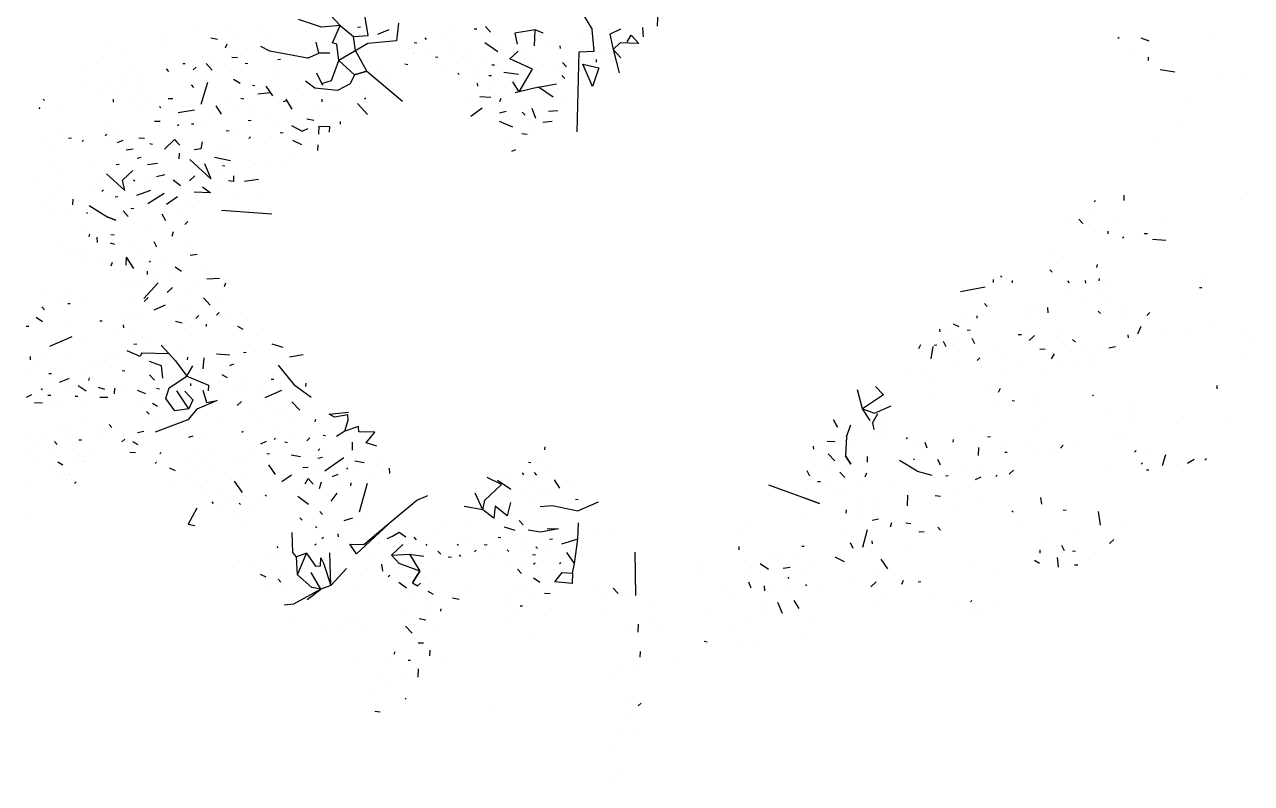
# Model space of a CAD drawing. Header units: inches. Extents: x -3368894 to 5148796, y 84 to 10864301.
# Drawn here: x 503402.8 to 503407.83, y 4346098.83 to 4346101.95 of the extents above; entities that cross this region are included whole.
import ezdxf

# ---------------------------------------------------------------- set-up
doc = ezdxf.new("R2010")
doc.units = ezdxf.units.IN
doc.header["$MEASUREMENT"] = 0
doc.layers.add('cp_alberi_linea', color=103, linetype='Continuous')

# ---------------------------------------------------------------- blocks, each defined once
blk = doc.blocks.new('tamarix')
at = {"layer": 'cp_alberi_linea', "color": 0, "linetype": 'ByBlock'}
for p, q in [((-2.1423, -1.3938), (-2.1492, -1.3926)), ((-2.1081, -1.3898), (-2.107, -1.3829)), ((-1.9012, -1.4406), (-1.9012, -1.4406)), ((-2.2425, -1.4802), (-2.2425, -1.4802)), ((-2.0893, -1.4647), (-2.0893, -1.4647)), ((-1.9555, -1.4795), (-1.9555, -1.4795)), ((-1.8573, -1.4645), (-1.8573, -1.4645)), ((-1.7778, -1.4609), (-1.7778, -1.4609)), ((-2.3754, -1.5612), (-2.3754, -1.5612)), ((-2.2389, -1.5453), (-2.2389, -1.5453)), ((-2.1792, -1.5312), (-2.1792, -1.5312)), ((-1.9297, -1.5555), (-1.9297, -1.5555)), ((-1.8863, -1.5387), (-1.8863, -1.5387)), ((-1.7497, -1.5372), (-1.7497, -1.5372)), ((-2.3044, -1.5656), (-2.3044, -1.5656)), ((-2.162, -1.5723), (-2.1702, -1.5638)), ((-1.94, -1.6184), (-1.9292, -1.6106)), ((-1.9021, -1.5911), (-1.9021, -1.5911)), ((-1.8284, -1.5793), (-1.8284, -1.5793)), ((-1.7845, -1.6033), (-1.7845, -1.6033)), ((-2.4373, -1.6466), (-2.4373, -1.6466)), ((-2.3978, -1.6388), (-2.3978, -1.6388)), ((-2.3605, -1.6593), (-2.3605, -1.6593)), ((-2.2899, -1.623), (-2.2899, -1.623)), ((-2.1383, -1.6169), (-2.1452, -1.6157)), ((-2.0326, -1.6581), (-2.0326, -1.6581)), ((-1.8442, -1.6174), (-1.8442, -1.6174)), ((-1.784, -1.644), (-1.784, -1.644)), ((-1.6253, -1.6533), (-1.6253, -1.6533)), ((-1.6118, -1.6149), (-1.6118, -1.6149)), ((-2.431, -1.6955), (-2.431, -1.6955)), ((-2.0598, -1.6776), (-2.0691, -1.6761)), ((-2.0252, -1.7), (-2.0252, -1.7)), ((-1.8898, -1.7055), (-1.8898, -1.7055)), ((-1.8763, -1.6671), (-1.8763, -1.6671)), ((-1.8405, -1.6969), (-1.8405, -1.6969)), ((-1.8111, -1.6635), (-1.8111, -1.6635)), ((-1.7008, -1.7198), (-1.6985, -1.7059)), ((-1.4976, -1.6911), (-1.4976, -1.6911)), ((-2.406, -1.7474), (-2.406, -1.7474)), ((-2.3746, -1.7454), (-2.3556, -1.7318)), ((-2.264, -1.7564), (-2.264, -1.7564)), ((-2.1958, -1.7198), (-2.1958, -1.7198)), ((-2.0398, -1.7454), (-2.0616, -1.7323)), ((-1.854, -1.7353), (-1.854, -1.7353)), ((-1.7337, -1.7312), (-1.7337, -1.7312)), ((-1.6348, -1.7546), (-1.6406, -1.7465)), ((-2.5503, -1.7955), (-2.5503, -1.7955)), ((-2.3617, -1.8121), (-2.3687, -1.811)), ((-2.3357, -1.7997), (-2.3266, -1.8896)), ((-2.2484, -1.8068), (-2.2577, -1.8053)), ((-2.2419, -1.7672), (-2.2419, -1.7672)), ((-2.1883, -1.776), (-2.1978, -1.8773)), ((-2.1266, -1.7934), (-2.1348, -1.7848)), ((-2.0963, -1.7983), (-2.0963, -1.7983)), ((-2.0416, -1.8002), (-2.0622, -1.78)), ((-1.9788, -1.8105), (-1.9924, -1.7915)), ((-1.8845, -1.8188), (-1.8981, -1.7998)), ((-1.8384, -1.7857), (-1.8372, -1.7787)), ((-1.779, -1.8027), (-1.7906, -1.7864)), ((-1.618, -1.798), (-1.6343, -1.7953)), ((-1.4744, -1.7977), (-1.4869, -1.7717)), ((-1.4185, -1.8069), (-1.4185, -1.8069)), ((-2.5416, -1.8447), (-2.5416, -1.8447)), ((-2.4191, -1.8266), (-2.4191, -1.8266)), ((-2.2351, -1.8712), (-2.2432, -1.8627)), ((-2.1978, -1.8773), (-2.1684, -1.8439)), ((-2.1684, -1.8439), (-2.1125, -1.8531)), ((-2.0493, -1.8467), (-2.0621, -1.8374)), ((-1.9783, -1.8512), (-1.9837, -1.8408)), ((-1.7617, -1.9012), (-1.8114, -1.8547)), ((-1.8061, -1.8221), (-1.8061, -1.8221)), ((-1.6897, -1.8412), (-1.6874, -1.8273)), ((-1.5872, -1.8581), (-1.5811, -1.8208)), ((-1.5531, -1.8398), (-1.5531, -1.8398)), ((-1.4821, -1.8443), (-1.4646, -1.84)), ((-1.4111, -1.8488), (-1.4111, -1.8488)), ((-2.8798, -1.9088), (-2.8856, -1.9006)), ((-2.83, -1.9408), (-2.8321, -1.9094)), ((-2.7855, -1.9171), (-2.7828, -1.9008)), ((-2.7324, -1.8851), (-2.7324, -1.8851)), ((-2.533, -1.8796), (-2.533, -1.8796)), ((-2.5004, -1.885), (-2.5004, -1.885)), ((-2.4372, -1.8786), (-2.4267, -1.8732)), ((-2.4344, -1.9198), (-2.4177, -1.9058)), ((-2.3266, -1.8896), (-2.3153, -1.9226)), ((-2.3153, -1.9226), (-2.3266, -1.8896)), ((-2.1419, -1.8865), (-2.1408, -1.8795)), ((-2.027, -1.915), (-2.0558, -1.8863)), ((-1.9068, -1.9108), (-1.9626, -1.9016)), ((-1.9068, -1.9108), (-1.9091, -1.9248)), ((-1.8478, -1.887), (-1.8548, -1.8859)), ((-1.7244, -1.9073), (-1.6376, -1.8737)), ((-1.4831, -1.9087), (-1.4967, -1.8897)), ((-1.4583, -1.8888), (-1.4583, -1.8888)), ((-1.3404, -1.8986), (-1.3404, -1.8986)), ((-2.7238, -1.9344), (-2.7238, -1.9344)), ((-2.669, -1.9362), (-2.669, -1.9362)), ((-2.5244, -1.9289), (-2.5244, -1.9289)), ((-2.4746, -1.961), (-2.4746, -1.961)), ((-2.3966, -1.981), (-2.4032, -1.9631)), ((-2.3683, -1.9545), (-2.3761, -1.9437)), ((-2.2725, -1.9535), (-2.2675, -1.9233)), ((-2.2341, -1.9527), (-2.2396, -1.9422)), ((-2.1822, -1.9277), (-2.1301, -1.9602)), ((-2.1085, -1.9159), (-2.1085, -1.9159)), ((-2.0451, -1.967), (-2.0727, -1.9457)), ((-1.9578, -1.9742), (-1.9388, -1.9605)), ((-1.9091, -1.9248), (-1.9117, -1.9411)), ((-1.8078, -1.9342), (-1.8136, -1.9261)), ((-1.706, -1.9988), (-1.6925, -1.9604)), ((-1.5598, -1.9822), (-1.5641, -1.9504)), ((-1.5428, -1.9228), (-1.5428, -1.9228)), ((-1.4768, -1.9575), (-1.4822, -1.9471)), ((-1.4295, -1.9175), (-1.4295, -1.9175)), ((-1.3805, -1.9973), (-1.3879, -1.9554)), ((-3.0402, -2.0115), (-3.0402, -2.0115)), ((-2.9828, -1.9971), (-2.9719, -1.9893)), ((-2.7011, -1.9859), (-2.707, -1.9778)), ((-2.6409, -2.0126), (-2.6409, -2.0126)), ((-2.1075, -2.0117), (-2.182, -1.9851)), ((-2.0415, -2.0465), (-2.0423, -2.0081)), ((-1.9423, -2.1274), (-1.9325, -2.0094)), ((-1.8696, -2.0197), (-1.8903, -1.9996)), ((-1.8696, -2.0197), (-1.8437, -2.0073)), ((-1.7964, -1.9672), (-1.7964, -1.9672)), ((-1.7444, -1.9853), (-1.7444, -1.9853)), ((-1.6459, -1.968), (-1.6459, -1.968)), ((-1.3076, -2.136), (-1.3805, -1.9973)), ((-1.3344, -1.9642), (-1.3344, -1.9642)), ((-1.1731, -2.1031), (-1.2055, -2.0093)), ((-2.9796, -2.0358), (-2.9796, -2.0358)), ((-2.9385, -2.0187), (-2.9385, -2.0187)), ((-2.8041, -2.0742), (-2.8919, -2.0263)), ((-2.7639, -2.033), (-2.7639, -2.033)), ((-2.4753, -2.0231), (-2.4601, -2.0184)), ((-2.4352, -2.0703), (-2.4081, -2.0508)), ((-2.4262, -2.1029), (-2.4081, -2.0508)), ((-2.3588, -2.0422), (-2.3588, -2.0422)), ((-2.2634, -2.0435), (-2.2634, -2.0435)), ((-2.1915, -2.0864), (-2.1795, -2.0573)), ((-2.0849, -2.0633), (-2.1373, -2.0475)), ((-1.9731, -2.0673), (-2.0034, -2.0623)), ((-1.9736, -2.0266), (-1.9736, -2.0266)), ((-1.7407, -2.0648), (-1.7489, -2.0563)), ((-1.6504, -2.039), (-1.6504, -2.039)), ((-1.6015, -2.0327), (-1.607, -2.0222)), ((-1.5301, -2.0349), (-1.536, -2.0267)), ((-1.4152, -2.0633), (-1.4152, -2.0633)), ((-1.38, -2.0524), (-1.3881, -2.0439)), ((-3.0935, -2.0889), (-3.1157, -2.0781)), ((-3.0496, -2.1128), (-3.0485, -2.1058)), ((-2.9759, -2.101), (-2.9818, -2.0929)), ((-2.7765, -2.1099), (-2.7765, -2.1099)), ((-2.4999, -2.1147), (-2.4999, -2.1147)), ((-2.3525, -2.0911), (-2.3525, -2.0911)), ((-2.3004, -2.1235), (-2.2896, -2.1014)), ((-2.1391, -2.1022), (-2.1391, -2.1022)), ((-1.9884, -2.1604), (-2.0274, -2.1062)), ((-1.9087, -2.0683), (-1.9423, -2.1274)), ((-1.8352, -2.145), (-1.8637, -2.0853)), ((-1.8144, -2.0766), (-1.8144, -2.0766)), ((-1.7333, -2.1067), (-1.7333, -2.1067)), ((-1.6526, -2.1104), (-1.6607, -2.1019)), ((-1.6115, -2.0932), (-1.6115, -2.0932)), ((-1.5149, -2.102), (-1.5495, -2.0652)), ((-1.5175, -2.1183), (-1.5029, -2.0728)), ((-1.4408, -2.0735), (-1.4408, -2.0735)), ((-1.1202, -2.1596), (-1.1731, -2.1031)), ((-1.111, -2.1037), (-1.1202, -2.1596)), ((-3.0934, -2.1463), (-3.1128, -2.1192)), ((-3.0468, -2.1539), (-3.0546, -2.1431)), ((-2.9467, -2.1704), (-2.9836, -2.1476)), ((-2.932, -2.125), (-2.932, -2.125)), ((-2.8828, -2.1163), (-2.8828, -2.1163)), ((-2.6775, -2.1333), (-2.6834, -2.1252)), ((-2.4889, -2.15), (-2.4889, -2.15)), ((-2.4505, -2.1634), (-2.4505, -2.1634)), ((-2.4121, -2.1626), (-2.4012, -2.1548)), ((-2.3602, -2.1376), (-2.3671, -2.1365)), ((-2.2251, -2.1455), (-2.2073, -2.1388)), ((-2.139, -2.1596), (-2.1553, -2.157)), ((-2.087, -2.1347), (-2.087, -2.1347)), ((-2.0405, -2.1423), (-2.0405, -2.1423)), ((-1.9889, -2.1197), (-1.9884, -2.1604)), ((-1.9039, -2.1265), (-1.9039, -2.1265)), ((-1.8655, -2.14), (-1.8713, -2.1319)), ((-1.7976, -2.1201), (-1.7976, -2.1201)), ((-1.7068, -2.1493), (-1.7161, -2.1478)), ((-1.6044, -2.1518), (-1.6044, -2.1518)), ((-1.3076, -2.136), (-1.2637, -2.16)), ((-1.2637, -2.16), (-1.2339, -2.1242)), ((-1.2361, -2.1956), (-1.2637, -2.16)), ((-1.195, -2.1784), (-1.1202, -2.1596)), ((-1.1202, -2.1596), (-1.1223, -2.231)), ((-3.2408, -2.1699), (-3.2408, -2.1699)), ((-3.0762, -2.1874), (-3.0762, -2.1874)), ((-2.9808, -2.1887), (-2.9808, -2.1887)), ((-2.8954, -2.1932), (-2.8954, -2.1932)), ((-2.8384, -2.1954), (-2.8384, -2.1954)), ((-2.644, -2.2201), (-2.6354, -2.212)), ((-2.613, -2.1774), (-2.613, -2.1774)), ((-2.5242, -2.1752), (-2.5242, -2.1752)), ((-2.4116, -2.2177), (-2.4989, -2.2105)), ((-2.3845, -2.1982), (-2.3845, -2.1982)), ((-2.3341, -2.1826), (-2.3341, -2.1826)), ((-2.2037, -2.204), (-2.2037, -2.204)), ((-1.9419, -2.1681), (-1.9419, -2.1681)), ((-1.8933, -2.2072), (-1.9046, -2.1886)), ((-1.8933, -2.2072), (-1.8743, -2.1936)), ((-1.7881, -2.2077), (-1.7881, -2.2077)), ((-1.6927, -2.209), (-1.6927, -2.209)), ((-1.605, -2.1995), (-1.605, -2.1995)), ((-1.5119, -2.2148), (-1.4949, -2.1698)), ((-1.4961, -2.1768), (-1.5112, -2.1671)), ((-1.3861, -2.2355), (-1.3878, -2.1874)), ((-1.3582, -2.2545), (-1.3331, -2.2036)), ((-1.2368, -2.2433), (-1.1884, -2.1963)), ((-1.1884, -2.1963), (-1.195, -2.1784)), ((-1.0819, -2.2759), (-1.0238, -2.2137)), ((-3.2918, -2.2333), (-3.2918, -2.2333)), ((-3.2367, -2.2327), (-3.2367, -2.2327)), ((-3.196, -2.2323), (-3.196, -2.2323)), ((-3.0513, -2.2249), (-3.0513, -2.2249)), ((-2.9826, -2.2434), (-2.9884, -2.2353)), ((-2.9442, -2.2569), (-2.9473, -2.2181)), ((-2.9031, -2.2397), (-2.8926, -2.2343)), ((-2.8216, -2.2388), (-2.8216, -2.2388)), ((-2.7724, -2.2301), (-2.7724, -2.2301)), ((-2.7634, -2.2627), (-2.7634, -2.2627)), ((-2.6847, -2.2206), (-2.6847, -2.2206)), ((-2.6679, -2.264), (-2.6679, -2.264)), ((-2.6268, -2.2612), (-2.6268, -2.2612)), ((-2.5889, -2.2196), (-2.5889, -2.2196)), ((-2.5508, -2.2354), (-2.5508, -2.2354)), ((-2.4841, -2.2225), (-2.5074, -2.2187)), ((-2.3677, -2.2416), (-2.3677, -2.2416)), ((-2.3164, -2.2644), (-2.3184, -2.233)), ((-2.2221, -2.2727), (-2.2427, -2.2526)), ((-1.9033, -2.4136), (-2.0185, -2.2416)), ((-1.8244, -2.2831), (-1.8656, -2.2428)), ((-1.785, -2.2321), (-1.785, -2.2321)), ((-1.7492, -2.2619), (-1.7492, -2.2619)), ((-1.6127, -2.2461), (-1.6181, -2.2356)), ((-1.5661, -2.2538), (-1.5575, -2.303)), ((-1.4405, -2.217), (-1.4405, -2.217)), ((-1.3371, -2.3153), (-1.3861, -2.2355)), ((-1.35, -2.2486), (-1.3201, -2.2703)), ((-1.3201, -2.2703), (-1.2368, -2.2433)), ((-1.2368, -2.2433), (-1.2439, -2.3306)), ((-1.109, -2.2954), (-1.2368, -2.2433)), ((-1.1626, -2.2722), (-1.1223, -2.231)), ((-1.1223, -2.231), (-1.0819, -2.2759)), ((-1.0742, -2.2294), (-1.0824, -2.2208)), ((-3.384, -2.3138), (-3.384, -2.3138)), ((-3.2995, -2.2798), (-3.2995, -2.2798)), ((-3.2366, -2.2902), (-3.2366, -2.2902)), ((-3.19, -2.2978), (-3.1874, -2.2815)), ((-3.1381, -2.2729), (-3.1381, -2.2729)), ((-3.1047, -2.3023), (-3.1047, -2.3023)), ((-2.9984, -2.2958), (-2.9984, -2.2958)), ((-2.8913, -2.3134), (-2.9014, -2.2878)), ((-2.8044, -2.2799), (-2.8044, -2.2799)), ((-2.6957, -2.3456), (-2.7101, -2.2882)), ((-2.6647, -2.3028), (-2.6729, -2.2943)), ((-2.6263, -2.302), (-2.6263, -2.302)), ((-2.5092, -2.2734), (-2.4653, -2.2973)), ((-2.3901, -2.2762), (-2.4204, -2.2712)), ((-2.2531, -2.3155), (-2.2531, -2.3155)), ((-1.9269, -2.2662), (-1.9269, -2.2662)), ((-1.611, -2.2942), (-1.6032, -2.3338)), ((-1.5575, -2.303), (-1.5353, -2.3138)), ((-1.4946, -2.3133), (-1.5071, -2.2874)), ((-1.4508, -2.2799), (-1.4508, -2.2799)), ((-1.4124, -2.2934), (-1.4043, -2.2875)), ((-1.2835, -2.3385), (-1.3371, -2.3153)), ((-1.2688, -2.293), (-1.2688, -2.293)), ((-1.2012, -2.3616), (-1.1626, -2.2722)), ((-1.0273, -2.3806), (-1.109, -2.2954)), ((-1.0115, -2.3282), (-1.0554, -2.3042)), ((-3.2908, -2.3291), (-3.2908, -2.3291)), ((-3.2422, -2.3682), (-3.2454, -2.3437)), ((-3.1616, -2.3575), (-3.1616, -2.3575)), ((-3.1458, -2.3194), (-3.1458, -2.3194)), ((-3.115, -2.3651), (-3.1208, -2.357)), ((-3.0445, -2.3289), (-3.0445, -2.3289)), ((-2.9106, -2.3437), (-2.9301, -2.3166)), ((-2.8815, -2.3557), (-2.8625, -2.3421)), ((-2.7818, -2.3314), (-2.7877, -2.3233)), ((-2.6805, -2.3409), (-2.6957, -2.3456)), ((-2.6805, -2.3409), (-2.614, -2.4307)), ((-2.6165, -2.3442), (-2.6165, -2.3442)), ((-2.445, -2.3628), (-2.445, -2.3628)), ((-2.383, -2.3348), (-2.383, -2.3348)), ((-2.3198, -2.3284), (-2.3198, -2.3284)), ((-2.2439, -2.4054), (-2.2782, -2.3663)), ((-1.874, -2.3371), (-1.874, -2.3371)), ((-1.713, -2.3325), (-1.713, -2.3325)), ((-1.6746, -2.3316), (-1.6746, -2.3316)), ((-1.5543, -2.3418), (-1.5543, -2.3418)), ((-1.4996, -2.3436), (-1.5267, -2.3631)), ((-1.4996, -2.3436), (-1.4743, -2.3789)), ((-1.4643, -2.3183), (-1.4643, -2.3183)), ((-1.42, -2.3399), (-1.42, -2.3399)), ((-1.2439, -2.3306), (-1.2835, -2.3385)), ((-1.2439, -2.3306), (-1.2012, -2.3616)), ((-1.2012, -2.3616), (-1.2439, -2.3306)), ((-1.2012, -2.3616), (-1.2085, -2.5517)), ((-0.9661, -2.3428), (-1.0273, -2.3806)), ((-3.4924, -2.3916), (-3.4924, -2.3916)), ((-3.2926, -2.3838), (-3.2926, -2.3838)), ((-3.2813, -2.4167), (-3.2813, -2.4167)), ((-3.2569, -2.4136), (-3.2569, -2.4136)), ((-3.2053, -2.391), (-3.2053, -2.391)), ((-3.1611, -2.4126), (-3.1611, -2.4126)), ((-3.1227, -2.4117), (-3.1227, -2.4117)), ((-3.0137, -2.389), (-3.0137, -2.389)), ((-2.9969, -2.4324), (-2.9942, -2.4161)), ((-2.8446, -2.3785), (-2.8446, -2.3785)), ((-2.6726, -2.4379), (-2.6882, -2.3875)), ((-2.614, -2.4307), (-2.6063, -2.3842)), ((-2.4818, -2.3975), (-2.4942, -2.3715)), ((-2.4124, -2.3682), (-2.4124, -2.3682)), ((-2.3529, -2.4426), (-2.3464, -2.403)), ((-1.5809, -2.402), (-1.5619, -2.3884)), ((-1.4743, -2.3789), (-1.4933, -2.3925)), ((-1.4385, -2.4087), (-1.4304, -2.4028)), ((-1.387, -2.386), (-1.387, -2.386)), ((-1.339, -2.4728), (-1.3291, -2.4123)), ((-1.2772, -2.3873), (-1.2772, -2.3873)), ((-1.1596, -2.3995), (-1.1596, -2.3995)), ((-3.2634, -2.4532), (-3.2727, -2.4516)), ((-3.1742, -2.4343), (-3.1742, -2.4343)), ((-3.0598, -2.4221), (-3.0598, -2.4221)), ((-2.8491, -2.4495), (-2.8491, -2.4495)), ((-2.8025, -2.4572), (-2.8134, -2.4219)), ((-2.7369, -2.4512), (-2.732, -2.4209)), ((-2.7093, -2.4725), (-2.6726, -2.4379)), ((-2.614, -2.4307), (-2.6205, -2.4703)), ((-2.5701, -2.4547), (-2.5701, -2.4547)), ((-2.4991, -2.4592), (-2.4991, -2.4592)), ((-2.472, -2.4397), (-2.472, -2.4397)), ((-2.4157, -2.4322), (-2.432, -2.4295)), ((-2.3237, -2.4545), (-2.3237, -2.4545)), ((-2.257, -2.4416), (-2.2419, -2.4369)), ((-1.2907, -2.4258), (-1.2976, -2.4246)), ((-1.1672, -2.4461), (-1.1672, -2.4461)), ((-1.0768, -2.4777), (-1.0822, -2.4672)), ((-1.0225, -2.4387), (-1.0225, -2.4387)), ((-0.9841, -2.4522), (-0.9899, -2.4441)), ((-0.9472, -2.475), (-0.9457, -2.4657)), ((-3.0014, -2.5034), (-3.0177, -2.5007)), ((-2.8605, -2.5194), (-2.8579, -2.5031)), ((-2.814, -2.527), (-2.8171, -2.5026)), ((-2.7674, -2.5347), (-2.724, -2.5179)), ((-2.7527, -2.4892), (-2.7582, -2.4788)), ((-2.724, -2.5179), (-2.6424, -2.5456)), ((-2.6205, -2.4703), (-2.6424, -2.5456)), ((-2.5882, -2.5067), (-2.5778, -2.5013)), ((-2.4315, -2.4846), (-2.4234, -2.4788)), ((-2.3535, -2.4903), (-2.3698, -2.4876)), ((-1.0275, -2.469), (-1.0275, -2.469)), ((-0.9755, -2.5015), (-0.9755, -2.5015)), ((-0.8905, -2.5083), (-0.8905, -2.5083)), ((-3.0199, -2.5721), (-3.0335, -2.5531)), ((-2.9869, -2.5608), (-2.9901, -2.5363)), ((-2.9295, -2.5463), (-2.9505, -2.5285)), ((-2.8504, -2.5593), (-2.8504, -2.5593)), ((-2.7843, -2.5941), (-2.7674, -2.5347)), ((-2.7431, -2.6343), (-2.715, -2.5505)), ((-2.6424, -2.5456), (-2.5936, -2.5393)), ((-2.6424, -2.5456), (-2.617, -2.6383)), ((-2.5764, -2.5804), (-2.5388, -2.5555)), ((-2.3531, -2.531), (-2.3531, -2.531)), ((-0.9773, -2.5562), (-0.9831, -2.5481)), ((-0.8981, -2.5549), (-0.8981, -2.5549)), ((-0.8462, -2.5299), (-0.8462, -2.5299)), ((-2.7807, -2.6592), (-2.9023, -2.5842)), ((-2.7431, -2.6343), (-2.7843, -2.5941)), ((-2.6955, -2.5776), (-2.7032, -2.6241)), ((-2.6629, -2.5829), (-2.6548, -2.5771)), ((-2.4653, -2.6321), (-2.4961, -2.5864)), ((-2.3494, -2.6105), (-2.3525, -2.5861)), ((-2.3071, -2.6007), (-2.3071, -2.6007)), ((-0.9849, -2.6028), (-0.9849, -2.6028)), ((-0.9415, -2.586), (-0.9415, -2.586)), ((-0.7878, -2.6112), (-0.7937, -2.6031)), ((-2.9968, -2.6644), (-3.0038, -2.6632)), ((-2.9545, -2.6546), (-2.9615, -2.6534)), ((-2.7236, -2.6614), (-2.7807, -2.6592)), ((-2.7032, -2.6241), (-2.7431, -2.6343)), ((-2.6448, -2.7055), (-2.7236, -2.6614)), ((-2.6473, -2.6333), (-2.6782, -2.6761)), ((-2.617, -2.6383), (-2.636, -2.6519)), ((-2.5812, -2.6681), (-2.5812, -2.6681)), ((-2.5451, -2.6812), (-2.5483, -2.6568)), ((-2.4854, -2.6671), (-2.5006, -2.6574)), ((-2.3349, -2.6679), (-2.3349, -2.6679)), ((-0.979, -2.6683), (-0.9778, -2.6613)), ((-0.9492, -2.6326), (-0.9492, -2.6326)), ((-0.9157, -2.662), (-0.9157, -2.662)), ((-0.8723, -2.6452), (-0.8723, -2.6452)), ((-0.7629, -2.6632), (-0.7579, -2.6329)), ((-2.8213, -2.7171), (-2.8361, -2.7051)), ((-2.6782, -2.6761), (-2.6448, -2.7055)), ((-2.4156, -2.6786), (-2.4237, -2.6701)), ((-2.3891, -2.7068), (-2.3891, -2.7068)), ((-0.9482, -2.714), (-0.9482, -2.714)), ((-0.9156, -2.7194), (-0.9156, -2.7194)), ((-0.8637, -2.6944), (-0.8637, -2.6944)), ((-0.8085, -2.737), (-0.8121, -2.6718)), ((-0.7705, -2.7097), (-0.7705, -2.7097)), ((-2.9768, -2.7466), (-2.9823, -2.7218)), ((-2.9244, -2.7624), (-2.9244, -2.7624)), ((-2.8697, -2.7642), (-2.8697, -2.7642)), ((-2.7933, -2.7361), (-2.7933, -2.7361)), ((-2.7002, -2.7514), (-2.7002, -2.7514)), ((-2.545, -2.7386), (-2.545, -2.7386)), ((-2.51, -2.7587), (-2.51, -2.7587)), ((-2.3063, -2.785), (-2.3231, -2.7416)), ((-1.0269, -2.7561), (-1.0269, -2.7561)), ((-0.9698, -2.7583), (-0.9613, -2.7501)), ((-0.9011, -2.7768), (-0.9093, -2.7683)), ((-0.86, -2.7596), (-0.8659, -2.7515)), ((-0.7045, -2.7445), (-0.7343, -2.7803)), ((-0.6423, -2.8026), (-0.7045, -2.7445)), ((-3.031, -2.7855), (-3.031, -2.7855)), ((-2.9623, -2.804), (-2.9623, -2.804)), ((-2.9157, -2.8116), (-2.9157, -2.8116)), ((-2.8669, -2.8053), (-2.8669, -2.8053)), ((-2.5864, -2.7868), (-2.6097, -2.783)), ((-2.5441, -2.777), (-2.5441, -2.777)), ((-2.5002, -2.801), (-2.5002, -2.801)), ((-2.3757, -2.8143), (-2.3991, -2.9133)), ((-1.0838, -2.8113), (-1.029, -2.8275)), ((-0.9743, -2.8293), (-0.9992, -2.7917)), ((-0.9527, -2.7994), (-0.9527, -2.7994)), ((-0.9309, -2.8125), (-0.9309, -2.8125)), ((-0.8584, -2.8077), (-0.8288, -2.8604)), ((-0.801, -2.7932), (-0.7544, -2.8009)), ((-0.7767, -2.8929), (-0.801, -2.7932)), ((-0.6965, -2.8415), (-0.6423, -2.8026)), ((-0.6337, -2.8375), (-0.6423, -2.8026)), ((-2.97, -2.8505), (-2.97, -2.8505)), ((-2.8605, -2.8542), (-2.8605, -2.8542)), ((-2.8226, -2.8269), (-2.8226, -2.8269)), ((-2.6786, -2.8673), (-2.6855, -2.8662)), ((-2.5847, -2.8349), (-2.5847, -2.8349)), ((-2.5355, -2.8263), (-2.5355, -2.8263)), ((-2.45, -2.8882), (-2.516, -2.8534)), ((-2.4342, -2.8357), (-2.4401, -2.8276)), ((-2.3209, -2.8304), (-2.2793, -2.8684)), ((-0.9641, -2.8693), (-0.949, -2.8646)), ((-0.9056, -2.8478), (-0.9056, -2.8478)), ((-0.8841, -2.9063), (-0.8672, -2.8613)), ((-0.735, -2.828), (-0.735, -2.828)), ((-0.6701, -2.8697), (-0.6701, -2.8697)), ((-0.6337, -2.8375), (-0.6337, -2.8375)), ((-3.0443, -2.9101), (-3.118, -2.9219)), ((-2.9776, -2.8971), (-2.9776, -2.8971)), ((-2.9261, -2.8745), (-2.9261, -2.8745)), ((-2.86, -2.9093), (-2.86, -2.9093)), ((-2.7902, -2.9207), (-2.7902, -2.9207)), ((-2.5866, -2.8896), (-2.5866, -2.8896)), ((-2.5432, -2.8729), (-2.5432, -2.8729)), ((-2.5427, -2.9136), (-2.5427, -2.9136)), ((-2.3991, -2.9133), (-2.397, -3.0021)), ((-1.0292, -2.916), (-1.0147, -2.9733)), ((-0.9811, -2.9143), (-1.0021, -2.8965)), ((-0.8841, -2.9063), (-0.897, -2.897)), ((-0.8841, -2.9063), (-0.7767, -2.8929)), ((-0.8208, -2.9574), (-0.8841, -2.9063)), ((-0.7356, -2.8757), (-0.7356, -2.8757)), ((-0.7328, -2.9168), (-0.7328, -2.9168)), ((-0.469, -2.9124), (-0.4979, -2.9865)), ((-3.118, -2.9219), (-3.1055, -2.9478)), ((-2.9868, -2.953), (-2.9853, -2.9437)), ((-2.9279, -2.9292), (-2.9279, -2.9292)), ((-2.878, -3.0187), (-2.8618, -2.964)), ((-2.7696, -2.9409), (-2.7696, -2.9409)), ((-2.7145, -2.9404), (-2.7145, -2.9404)), ((-2.6543, -2.967), (-2.6764, -2.9562)), ((-2.5232, -2.9407), (-2.5232, -2.9407)), ((-2.4603, -2.951), (-2.468, -2.9976)), ((-2.468, -2.9976), (-2.4603, -2.951)), ((-2.3754, -2.9578), (-2.3645, -2.95)), ((-0.9449, -2.9848), (-0.9422, -2.9685)), ((-0.8208, -2.9574), (-0.7644, -3.0073)), ((-0.816, -3.0299), (-0.8208, -2.9574)), ((-0.7156, -2.9579), (-0.7156, -2.9579)), ((-0.6397, -2.9321), (-0.6311, -2.924)), ((-0.557, -2.9529), (-0.557, -2.9529)), ((-2.9789, -2.9926), (-2.9789, -2.9926)), ((-2.9219, -2.9948), (-2.9219, -2.9948)), ((-2.8153, -2.9716), (-2.8153, -2.9716)), ((-2.6852, -3.0097), (-2.6934, -3.0012)), ((-2.6197, -2.9894), (-2.6267, -2.9883)), ((-2.5833, -2.9715), (-2.5833, -2.9715)), ((-2.5146, -2.99), (-2.5146, -2.99)), ((-1.0678, -3.0053), (-1.0678, -3.0053)), ((-1.0018, -3.04), (-1.0131, -3.0214)), ((-0.9281, -3.0282), (-0.9053, -2.9913)), ((-0.8672, -3.1961), (-0.603, -3.0003)), ((-0.726, -3.0208), (-0.7233, -3.0045)), ((-0.6837, -2.9966), (-0.6799, -2.9734)), ((-0.603, -3.0003), (-0.563, -3.0476)), ((-0.563, -3.0476), (-0.4979, -2.9865)), ((-2.9788, -3.05), (-2.9788, -3.05)), ((-2.9226, -3.0425), (-2.9214, -3.0355)), ((-2.7374, -3.0801), (-2.7228, -3.0347)), ((-2.6041, -3.0398), (-2.6095, -3.0294)), ((-2.5629, -3.037), (-2.5629, -3.037)), ((-2.4666, -3.0767), (-2.4562, -3.0713)), ((-1.0809, -3.0414), (-1.0961, -3.0317)), ((-0.9823, -3.0672), (-0.9823, -3.0672)), ((-0.9607, -3.0372), (-0.9607, -3.0372)), ((-0.8973, -3.0883), (-0.9237, -3.06)), ((-0.8481, -3.0797), (-0.8745, -3.0514)), ((-0.7907, -3.0652), (-0.7907, -3.0652)), ((-0.6819, -3.1309), (-0.634, -3.0431)), ((-0.634, -3.0431), (-0.6059, -3.1051)), ((-0.4687, -3.0559), (-0.5101, -3.1041)), ((-0.4687, -3.0559), (-0.4244, -3.0775)), ((-2.9725, -3.0989), (-2.9725, -3.0989)), ((-2.9232, -3.0902), (-2.9232, -3.0902)), ((-2.8685, -3.1064), (-2.8685, -3.1064)), ((-2.8301, -3.1055), (-2.829, -3.0985)), ((-2.6985, -3.1343), (-2.7439, -3.1197)), ((-2.6167, -3.1167), (-2.635, -3.0826)), ((-2.5325, -3.0994), (-2.5488, -3.0967)), ((-2.4033, -3.1278), (-2.4064, -3.1034)), ((-2.4064, -3.1034), (-2.3512, -3.1603)), ((-0.6059, -3.1051), (-0.6819, -3.1309)), ((-0.5928, -3.0833), (-0.5842, -3.0752)), ((-0.5101, -3.1041), (-0.5708, -3.1826)), ((-0.554, -3.0801), (-0.554, -3.0801)), ((-0.5101, -3.1041), (-0.5177, -3.1507)), ((-0.4705, -3.1106), (-0.5101, -3.1041)), ((-0.4257, -3.173), (-0.4705, -3.1106)), ((-2.6325, -3.1691), (-2.6465, -3.1524)), ((-2.5425, -3.1599), (-2.5518, -3.1584)), ((-2.4851, -3.1455), (-2.4909, -3.1373)), ((-2.3617, -3.1657), (-2.4033, -3.1278)), ((-2.3783, -3.1797), (-2.3617, -3.1657)), ((-0.4499, -3.1307), (-0.4181, -3.1264)), ((-0.4181, -3.1264), (-0.4257, -3.173)), ((-0.392, -3.1713), (-0.3637, -3.1449)), ((-0.3233, -3.1898), (-0.269, -3.1509)), ((-3.1054, -3.1798), (-3.1054, -3.1798)), ((-2.7511, -3.207), (-2.7506, -3.2621)), ((-2.6925, -3.1999), (-2.6681, -3.1967)), ((-2.6681, -3.1967), (-2.6731, -3.227)), ((-2.5967, -3.1989), (-2.5967, -3.1989)), ((-2.5642, -3.1899), (-2.5789, -3.1779)), ((-2.4218, -3.1965), (-2.4602, -3.183)), ((-2.4218, -3.1965), (-2.3783, -3.1797)), ((-2.372, -3.2286), (-2.4218, -3.1965)), ((-3.0979, -3.2361), (-3.0979, -3.2361)), ((-3.0365, -3.2557), (-3.0365, -3.2557)), ((-2.9678, -3.2742), (-2.9667, -3.2672)), ((-2.8184, -3.282), (-2.8162, -3.268)), ((-2.6711, -3.2584), (-2.6455, -3.2482)), ((-2.5112, -3.2607), (-2.6021, -3.2315)), ((-2.5795, -3.283), (-2.6012, -3.2699)), ((-2.4647, -3.2684), (-2.4375, -3.2489)), ((-2.3887, -3.2426), (-2.372, -3.2286)), ((-2.3498, -3.2968), (-2.3887, -3.2426)), ((-3.0931, -3.3086), (-3.0986, -3.2838)), ((-3.0547, -3.3078), (-3.0547, -3.3078)), ((-3.0031, -3.2851), (-3.0031, -3.2851)), ((-2.9464, -3.3327), (-2.8829, -3.281)), ((-2.8503, -3.2863), (-2.8503, -3.2863)), ((-2.7481, -3.3342), (-2.7454, -3.3179)), ((-2.5926, -3.3191), (-2.5926, -3.3191)), ((-2.534, -3.2977), (-2.541, -3.2965)), ((-2.4761, -3.3383), (-2.4944, -3.3042)), ((-2.39, -3.3381), (-2.4068, -3.2946)), ((-2.4068, -3.2946), (-2.3498, -3.2968)), ((-3.1089, -3.3467), (-3.1089, -3.3467)), ((-3.072, -3.3695), (-3.0693, -3.3532)), ((-3.027, -3.3434), (-3.027, -3.3434)), ((-3.0059, -3.4043), (-2.9502, -3.356)), ((-2.9502, -3.356), (-2.9464, -3.3327)), ((-2.9133, -3.3788), (-2.9502, -3.356)), ((-2.8055, -3.3487), (-2.8043, -3.3417)), ((-2.6826, -3.3283), (-2.6418, -3.3278)), ((-2.584, -3.354), (-2.5731, -3.3462)), ((-2.5103, -3.3422), (-2.5103, -3.3422)), ((-3.0921, -3.3901), (-3.0921, -3.3901)), ((-3.0116, -3.4822), (-3.0059, -3.4043)), ((-3.0059, -3.4043), (-2.9133, -3.3788)), ((-2.9133, -3.3788), (-2.9329, -3.4402)), ((-2.9133, -3.3788), (-2.9133, -3.3788)), ((-2.8597, -3.3876), (-2.8667, -3.3865)), ((-2.8201, -3.3941), (-2.8294, -3.3926)), ((-2.6842, -3.4404), (-2.7142, -3.4187)), ((-2.647, -3.4465), (-2.5342, -3.4005)), ((-2.4876, -3.4081), (-2.4876, -3.4081)), ((-2.4524, -3.3828), (-2.4524, -3.3828)), ((-2.4116, -3.3823), (-2.4116, -3.3823)), ((-3.1117, -3.4658), (-3.1382, -3.4375)), ((-2.9933, -3.5163), (-3.1117, -3.4658)), ((-2.9933, -3.5163), (-2.9643, -3.4422)), ((-2.9564, -3.5392), (-2.8538, -3.4532)), ((-2.9026, -3.4595), (-2.9564, -3.5392)), ((-2.9329, -3.4402), (-2.9189, -3.4568)), ((-2.9189, -3.4568), (-2.8918, -3.4374)), ((-2.8918, -3.4374), (-2.9026, -3.4595)), ((-2.8095, -3.4748), (-2.8095, -3.4748)), ((-2.7801, -3.4414), (-2.7715, -3.4332)), ((-2.7055, -3.468), (-2.7055, -3.468)), ((-2.4464, -3.4484), (-2.4297, -3.4344)), ((-3.1703, -3.4873), (-3.1703, -3.4873)), ((-3.062, -3.4979), (-2.9933, -3.5163)), ((-2.9933, -3.5163), (-3.0116, -3.4822)), ((-2.9564, -3.5392), (-2.9933, -3.5163)), ((-2.7895, -3.5427), (-2.7749, -3.4972)), ((-2.7749, -3.4972), (-2.7418, -3.5433)), ((-2.6426, -3.4783), (-2.6426, -3.4783)), ((-2.8621, -3.5475), (-2.9564, -3.5392)), ((-2.5869, -3.5759), (-2.7895, -3.5427)), ((-2.7418, -3.5433), (-2.5869, -3.5759)), ((-2.8487, -3.6118), (-2.8487, -3.6118)), ((-2.775, -3.6), (-2.775, -3.6)), ((-2.7014, -3.5882), (-2.7014, -3.5882)), ((-2.6633, -3.6041), (-2.6412, -3.6149)), ((-2.6412, -3.6149), (-2.612, -3.6268)), ((-2.5869, -3.5759), (-2.4647, -3.6032)), ((-2.4647, -3.6032), (-2.4208, -3.6272)), ((-3.0978, -3.6283), (-3.0978, -3.6283)), ((-3.0178, -3.6654), (-3.0178, -3.6654)), ((-2.9007, -3.6368), (-2.9007, -3.6368)), ((-2.7795, -3.671), (-2.7594, -3.6504)), ((-2.7135, -3.7058), (-2.7059, -3.6592)), ((-2.7059, -3.6592), (-2.6576, -3.715)), ((-2.7059, -3.6592), (-2.643, -3.6696)), ((-2.612, -3.6268), (-2.6104, -3.6606)), ((-3.0588, -3.6825), (-3.0588, -3.6825)), ((-3.0091, -3.7146), (-3.0091, -3.7146)), ((-2.7756, -3.7052), (-2.7849, -3.7036)), ((-2.7465, -3.7171), (-2.7465, -3.7171)), ((-2.6869, -3.7915), (-2.7135, -3.7058)), ((-2.6576, -3.715), (-2.6869, -3.7915)), ((-2.6576, -3.715), (-2.628, -3.7677)), ((-2.5932, -3.7017), (-2.591, -3.6877)), ((-3.0141, -3.7449), (-3.0141, -3.7449)), ((-2.7754, -3.7913), (-2.7762, -3.7529)), ((-2.746, -3.7579), (-2.746, -3.7579)), ((-2.5846, -3.7509), (-2.5835, -3.7439)), ((-2.5194, -3.7473), (-2.5194, -3.7473)), ((-2.4729, -3.7549), (-2.4729, -3.7549)), ((-2.3291, -3.8407), (-2.3657, -3.7725)), ((-2.3291, -3.8407), (-2.2943, -3.7747)), ((-2.1995, -3.8381), (-2.2129, -3.7737)), ((-3.1458, -3.8189), (-3.1458, -3.8189)), ((-2.6869, -3.7915), (-2.7428, -3.7967)), ((-2.7428, -3.7967), (-2.6869, -3.7915)), ((-2.7428, -3.7967), (-2.7396, -3.8211)), ((-2.7396, -3.8211), (-2.7233, -3.8238)), ((-2.5786, -3.8165), (-2.576, -3.8002)), ((-2.4223, -3.8254), (-2.4223, -3.8254)), ((-2.3291, -3.8407), (-2.2927, -3.8228)), ((-2.2927, -3.8228), (-2.1995, -3.8381)), ((-2.1957, -3.8148), (-2.1921, -3.88)), ((-2.8583, -3.859), (-2.8583, -3.859)), ((-2.7726, -3.8324), (-2.7726, -3.8324)), ((-2.7278, -3.8948), (-2.731, -3.8703)), ((-2.6984, -3.8614), (-2.6984, -3.8614)), ((-2.6573, -3.8585), (-2.6573, -3.8585)), ((-2.5618, -3.8599), (-2.5696, -3.849)), ((-2.5056, -3.8524), (-2.5045, -3.8454)), ((-2.4532, -3.8682), (-2.4532, -3.8682)), ((-2.329, -3.8981), (-2.3291, -3.8407)), ((-2.2864, -3.8717), (-2.329, -3.8981)), ((-2.2874, -3.9361), (-2.2864, -3.8717)), ((-2.2825, -3.8484), (-2.2825, -3.8484)), ((-2.2526, -3.87), (-2.2526, -3.87)), ((-2.146, -3.8469), (-2.146, -3.8469)), ((-2.1118, -3.886), (-2.1102, -3.8767)), ((-2.0555, -3.8785), (-2.0614, -3.8704)), ((-3.1297, -3.9101), (-3.1297, -3.9101)), ((-3.0668, -3.9204), (-3.0668, -3.9204)), ((-3.0187, -3.9187), (-3.0106, -3.9129)), ((-2.907, -3.9227), (-2.9005, -3.8831)), ((-2.8301, -3.9354), (-2.8426, -3.9094)), ((-2.7829, -3.8953), (-2.7829, -3.8953)), ((-2.7797, -3.9197), (-2.7797, -3.9197)), ((-2.5354, -3.8881), (-2.5339, -3.8788)), ((-2.4764, -3.9218), (-2.4857, -3.9202)), ((-2.2358, -3.9134), (-2.2874, -3.9361)), ((-2.2358, -3.9134), (-2.2358, -3.9134)), ((-2.1179, -3.9233), (-2.1179, -3.9233)), ((-2.0806, -3.9294), (-2.0783, -3.9154)), ((-2.0302, -3.9138), (-2.0302, -3.9138)), ((-1.9787, -3.8911), (-1.9682, -3.8857)), ((-3.1952, -3.9304), (-3.1952, -3.9304)), ((-2.9988, -3.9866), (-3.0046, -3.9784)), ((-2.91, -3.9844), (-2.924, -3.9678)), ((-2.7626, -3.9608), (-2.7545, -3.955)), ((-2.6791, -3.9913), (-2.6916, -3.9653)), ((-2.4321, -3.9434), (-2.4402, -3.9349)), ((-2.3742, -3.9696), (-2.3801, -3.9615)), ((-2.3308, -3.9528), (-2.314, -3.9963)), ((-2.1721, -3.9622), (-2.1721, -3.9622)), ((-2.1671, -3.9319), (-2.1671, -3.9319)), ((-2.1255, -3.9698), (-2.1255, -3.9698)), ((-2.0437, -3.9522), (-2.0437, -3.9522)), ((-3.2431, -4.0182), (-3.2544, -3.9996)), ((-3.1319, -3.9814), (-3.1319, -3.9814)), ((-3.062, -3.9929), (-3.062, -3.9929)), ((-2.9354, -4.0376), (-2.9165, -4.024)), ((-2.8226, -3.9916), (-2.8226, -3.9916)), ((-2.6092, -4.0028), (-2.6092, -4.0028)), ((-2.4397, -3.99), (-2.4397, -3.99)), ((-2.3985, -4.0302), (-2.397, -4.0209)), ((-2.2756, -4.0098), (-2.2718, -3.9865)), ((-2.1743, -4.0192), (-2.1397, -4.056)), ((-2.0948, -4.0155), (-2.0948, -4.0155)), ((-2.0649, -4.0372), (-2.0514, -3.9988)), ((-3.1317, -4.0676), (-3.1387, -4.0664)), ((-3.0336, -4.0526), (-3.0064, -4.0331)), ((-2.4501, -4.0528), (-2.4501, -4.0528)), ((-2.3511, -4.0763), (-2.3511, -4.0763)), ((-2.324, -4.0568), (-2.324, -4.0568)), ((-2.2568, -4.0846), (-2.2806, -4.04)), ((-2.1397, -4.056), (-2.0933, -4.1521)), ((-2.0314, -4.0666), (-2.0314, -4.0666)), ((-2.909, -4.0803), (-2.909, -4.0803)), ((-2.5504, -4.1248), (-2.5504, -4.1248)), ((-2.4383, -4.1265), (-2.4344, -4.1032)), ((-2.3867, -4.1039), (-2.3867, -4.1039)), ((-2.3424, -4.1255), (-2.3506, -4.117)), ((-2.3169, -4.1154), (-2.3153, -4.1061)), ((-2.2004, -4.1345), (-2.2568, -4.0846)), ((-2.2277, -4.0965), (-2.2004, -4.1345)), ((-2.0553, -4.1249), (-2.0635, -4.1163)), ((-2.5798, -4.1583), (-2.5798, -4.1583)), ((-2.5131, -4.1453), (-2.5131, -4.1453)), ((-2.468, -4.1623), (-2.468, -4.1623)), ((-2.4206, -4.2083), (-2.4226, -4.1769)), ((-2.3695, -4.145), (-2.3789, -4.1434)), ((-2.342, -4.1663), (-2.342, -4.1663)), ((-2.2985, -4.1495), (-2.2985, -4.1495)), ((-2.2493, -4.1408), (-2.2575, -4.1323)), ((-2.0933, -4.1521), (-2.0121, -4.1965)), ((-2.6204, -4.2162), (-2.6204, -4.2162)), ((-2.5738, -4.2238), (-2.5738, -4.2238)), ((-2.5409, -4.2125), (-2.5467, -4.2044)), ((-2.4943, -4.2201), (-2.4943, -4.2201)), ((-2.3042, -4.2275), (-2.3112, -4.2263)), ((-2.2711, -4.2736), (-2.2553, -4.2211)), ((-2.2711, -4.2736), (-2.1839, -4.2233)), ((-2.1839, -4.2233), (-2.2418, -4.1827)), ((-2.1979, -4.2067), (-2.1979, -4.2067)), ((-2.1839, -4.2233), (-2.1297, -4.1844)), ((-2.4309, -4.2712), (-2.4446, -4.2522)), ((-2.3428, -4.3168), (-2.3805, -4.2556)), ((-2.3805, -4.2556), (-2.3328, -4.2562)), ((-2.3328, -4.2562), (-2.3075, -4.2915)), ((-2.3075, -4.2915), (-2.2711, -4.2736)), ((-2.1031, -4.2701), (-2.1031, -4.2701)), ((-2.6136, -4.3201), (-2.6136, -4.3201)), ((-2.5154, -4.3052), (-2.5154, -4.3052)), ((-2.3075, -4.2915), (-2.3428, -4.3168)), ((-2.072, -4.3135), (-2.072, -4.3135)), ((-2.9576, -4.376), (-2.9576, -4.376)), ((-2.2902, -4.39), (-2.2902, -4.39)), ((-2.3169, -4.4502), (-2.3169, -4.4502)), ((-2.259, -4.4908), (-2.254, -4.4605)), ((-2.0833, -4.4407), (-2.2212, -4.552)), ((-2.3408, -4.4941), (-2.3408, -4.4941)), ((-2.2585, -4.5315), (-2.2585, -4.5315)), ((-2.348, -4.5957), (-2.348, -4.5957)), ((-2.3335, -4.6531), (-2.3064, -4.6337)), ((-2.2625, -4.6576), (-2.2625, -4.6576)), ((-2.1969, -4.6373), (-2.1969, -4.6373)), ((-1.9478, -4.6782), (-1.9478, -4.6782)), ((-2.5545, -4.6885), (-2.5545, -4.6885)), ((-2.494, -4.6985), (-2.494, -4.6985)), ((-2.4094, -4.722), (-2.3904, -4.7083)), ((-2.267, -4.7286), (-2.267, -4.7286)), ((-1.983, -4.7035), (-1.983, -4.7035)), ((-1.7638, -4.7228), (-1.7638, -4.7228)), ((-1.7009, -4.7332), (-1.7009, -4.7332)), ((-1.4607, -4.9161), (-1.5291, -4.7064)), ((0.8037, -4.7143), (0.7968, -4.7131)), ((-2.4446, -4.7473), (-2.4446, -4.7473)), ((-1.8126, -4.7722), (-1.8017, -4.7644)), ((-1.2989, -4.761), (-1.2904, -4.7528)), ((-1.1538, -4.7513), (-1.1685, -4.7824)), ((-1.1685, -4.7824), (-1.1538, -4.7513)), ((-1.1685, -4.7824), (-1.1685, -4.7824)), ((-1.0451, -4.817), (-0.9963, -4.7533)), ((-2.6489, -4.8261), (-2.6489, -4.8261)), ((-2.5947, -4.7872), (-2.5947, -4.7872)), ((-2.0965, -4.8117), (-2.0965, -4.8117)), ((-1.9789, -4.8238), (-1.9789, -4.8238)), ((-1.8342, -4.8165), (-1.8342, -4.8165)), ((-1.492, -4.8153), (-1.4607, -4.9161)), ((-1.3966, -4.8167), (-1.3857, -4.7945)), ((-1.3283, -4.7944), (-1.3283, -4.7944)), ((-1.2839, -4.8591), (-1.2774, -4.8195)), ((-1.2212, -4.812), (-1.2407, -4.7849)), ((-1.1773, -4.8359), (-1.1269, -4.8203)), ((-1.0636, -4.8714), (-1.0451, -4.817)), ((-0.9476, -4.8498), (-1.0451, -4.817)), ((-1.0451, -4.817), (-1.0294, -4.8674)), ((-0.9399, -4.8032), (-0.9476, -4.8498)), ((0.7826, -4.7993), (0.7826, -4.7993)), ((0.8676, -4.8204), (0.8563, -4.7875)), ((-2.7768, -4.8768), (-2.7768, -4.8768)), ((-2.7004, -4.8487), (-2.7004, -4.8487)), ((-2.5557, -4.8414), (-2.572, -4.8387)), ((-2.3257, -4.8386), (-2.3257, -4.8386)), ((-1.9865, -4.8704), (-1.9865, -4.8704)), ((-1.8663, -4.8662), (-1.8663, -4.8662)), ((-1.8029, -4.9173), (-1.8057, -4.8762)), ((-1.7487, -4.8784), (-1.7487, -4.8784)), ((-1.3879, -4.8659), (-1.3957, -4.8551)), ((-1.3387, -4.8573), (-1.3387, -4.8573)), ((-1.2397, -4.8807), (-1.2532, -4.9191)), ((-1.2532, -4.9191), (-1.2397, -4.8807)), ((-1.1773, -4.8359), (-1.2397, -4.8807)), ((-1.185, -4.8825), (-1.185, -4.8825)), ((-1.1008, -4.8653), (-1.1008, -4.8653)), ((-1.024, -4.8779), (-1.0659, -4.8853)), ((-1.0294, -4.8674), (-0.9634, -4.9022)), ((-0.8137, -4.8646), (-0.8137, -4.8646)), ((-0.7082, -4.8484), (-0.6908, -4.8441)), ((-0.6003, -4.8757), (-0.5918, -4.8676)), ((-0.3426, -4.9085), (-0.42, -4.8408)), ((0.8025, -4.8671), (0.8134, -4.8593)), ((-2.6615, -4.9029), (-2.6615, -4.9029)), ((-2.1925, -4.9011), (-2.1979, -4.8906)), ((-1.9065, -4.9074), (-1.8934, -4.8857)), ((-1.8495, -4.9096), (-1.8495, -4.9096)), ((-1.7315, -4.9195), (-1.7315, -4.9195)), ((-1.5457, -4.895), (-1.5457, -4.895)), ((-1.3929, -4.8962), (-1.3929, -4.8962)), ((-1.3129, -4.9332), (-1.3079, -4.903)), ((-1.1108, -4.9258), (-1.1108, -4.9258)), ((-1.0659, -4.8853), (-1.0836, -4.9063)), ((-1.0231, -4.9163), (-1.0231, -4.9163)), ((-0.7631, -4.9351), (-0.7631, -4.9351)), ((-0.667, -4.8887), (-0.7116, -4.9125)), ((-0.6519, -4.8984), (-0.66, -4.8899)), ((-0.6336, -4.9325), (-0.6227, -4.9103)), ((-0.575, -4.911), (-0.575, -4.911)), ((-0.5366, -4.9245), (-0.5421, -4.8997)), ((-0.4819, -4.9263), (-0.4819, -4.9263)), ((-0.3069, -4.924), (-0.2961, -4.9162)), ((-0.2685, -4.9375), (-0.2673, -4.9305)), ((0.8315, -4.9819), (0.8019, -4.9292)), ((-2.8852, -4.9547), (-2.8852, -4.9547)), ((-2.8465, -4.9515), (-2.8465, -4.9515)), ((-2.0705, -4.9451), (-2.0705, -4.9451)), ((-2.0289, -4.983), (-2.0289, -4.983)), ((-1.8816, -4.9594), (-1.8649, -4.9454)), ((-1.8377, -4.9833), (-1.8377, -4.9833)), ((-1.7419, -4.9823), (-1.7625, -4.9622)), ((-1.7008, -4.9652), (-1.7008, -4.9652)), ((-1.6379, -4.9755), (-1.6437, -4.9674)), ((-1.3761, -4.9396), (-1.3761, -4.9396)), ((-1.3589, -4.9807), (-1.3589, -4.9807)), ((-1.2061, -4.9675), (-1.1871, -4.9539)), ((-1.0832, -4.9471), (-1.0832, -4.9471)), ((-1.0502, -4.9357), (-1.0502, -4.9357)), ((-0.7848, -4.9794), (-0.7848, -4.9794)), ((-0.6179, -4.9829), (-0.6179, -4.9829)), ((-0.6129, -4.9526), (-0.6129, -4.9526)), ((-0.5745, -4.9517), (-0.5745, -4.9517)), ((-0.5198, -4.9679), (-0.528, -4.9594)), ((-0.4636, -4.9604), (-0.4554, -4.9546)), ((-0.3995, -4.9637), (-0.3969, -4.9474)), ((-0.2598, -4.9867), (-0.2517, -4.9809)), ((-2.1076, -5.0251), (-2.1076, -5.0251)), ((-1.9385, -5.0146), (-1.9385, -5.0146)), ((-1.9114, -4.9951), (-1.9114, -4.9951)), ((-1.91, -5.0743), (-1.8861, -5.0304)), ((-1.7794, -5.0072), (-1.7783, -5.0003)), ((-1.424, -5.0274), (-1.4132, -5.0196)), ((-1.3011, -5.0069), (-1.3011, -5.0069)), ((-1.2588, -4.9971), (-1.2414, -4.9928)), ((-1.0259, -5.0354), (-1.0329, -5.0342)), ((-0.839, -5.0183), (-0.839, -5.0183)), ((-0.6559, -5.0101), (-0.6559, -5.0101)), ((-0.5519, -5.0176), (-0.5411, -4.9955)), ((0.0878, -4.996), (0.0878, -4.996)), ((1.0271, -5.014), (1.0271, -5.014)), ((-2.0605, -5.0734), (-2.0605, -5.0734)), ((-1.8521, -5.1149), (-1.839, -5.0788)), ((-1.8232, -5.0407), (-1.8232, -5.0407)), ((-1.7583, -5.0825), (-1.7572, -5.0755)), ((-1.7029, -5.0366), (-1.7029, -5.0366)), ((-1.6753, -5.0578), (-1.6753, -5.0578)), ((-1.4782, -5.0663), (-1.4782, -5.0663)), ((-1.3882, -5.0572), (-1.3882, -5.0572)), ((-1.3309, -5.0427), (-1.3309, -5.0427)), ((-1.2962, -5.0795), (-1.2962, -5.0795)), ((-1.1095, -5.1508), (-1.1197, -5.0678)), ((-1.0406, -5.0808), (-1.0406, -5.0808)), ((-0.5844, -5.0697), (-0.6007, -5.067)), ((-0.1257, -5.0877), (-0.1234, -5.0737)), ((-0.0839, -5.0802), (-0.0839, -5.0802)), ((-0.0459, -5.0386), (-0.0459, -5.0386)), ((0.1101, -5.0642), (0.1139, -5.0409)), ((0.1733, -5.0579), (0.1733, -5.0579)), ((0.2156, -5.0481), (0.2086, -5.0469)), ((-1.7404, -5.1189), (-1.7404, -5.1189)), ((-1.5867, -5.1441), (-1.5942, -5.1023)), ((-1.5211, -5.1382), (-1.5103, -5.116)), ((-1.4014, -5.0933), (-1.4014, -5.0933)), ((-1.3624, -5.1475), (-1.3834, -5.1297)), ((-1.3303, -5.0978), (-1.3303, -5.0978)), ((-1.2232, -5.1154), (-1.2232, -5.1154)), ((-1.0797, -5.1151), (-1.0785, -5.1081)), ((-1.0098, -5.1265), (-0.9967, -5.1048)), ((-0.5017, -5.0905), (-0.5017, -5.0905)), ((-0.4057, -5.1469), (-0.4135, -5.136)), ((-0.3267, -5.1025), (-0.3267, -5.1025)), ((-0.2871, -5.0946), (-0.2871, -5.0946)), ((-0.2769, -5.1346), (-0.2769, -5.1346)), ((0.1141, -5.1271), (0.1141, -5.1271)), ((0.2887, -5.1414), (0.3054, -5.1274)), ((0.5579, -5.1043), (0.5579, -5.1043)), ((0.6743, -5.1235), (0.6743, -5.1235)), ((0.7876, -5.1038), (0.7876, -5.1038)), ((0.9366, -5.1283), (0.9366, -5.1283)), ((-1.8461, -5.1804), (-1.8461, -5.1804)), ((-1.4253, -5.1372), (-1.4947, -5.1664)), ((-1.4578, -5.1892), (-1.4493, -5.1811)), ((-1.2455, -5.2074), (-1.2103, -5.1821)), ((-1.1095, -5.1508), (-1.0857, -5.2097)), ((-0.6648, -5.1665), (-0.6648, -5.1665)), ((-0.5636, -5.1759), (-0.5636, -5.1759)), ((-0.5201, -5.1592), (-0.5201, -5.1592)), ((-0.3746, -5.1903), (-0.4049, -5.1853)), ((-0.3754, -5.1519), (-0.3754, -5.1519)), ((-0.2671, -5.1768), (-0.2505, -5.1628)), ((-0.1155, -5.1707), (-0.1139, -5.1613)), ((0.1402, -5.172), (0.1483, -5.1662)), ((0.2046, -5.1587), (0.2046, -5.1587)), ((-1.9443, -5.1954), (-1.9443, -5.1954)), ((-1.6377, -5.2218), (-1.6377, -5.2218)), ((-1.3576, -5.2057), (-1.3398, -5.1991)), ((-1.031, -5.2115), (-1.0202, -5.1894)), ((-0.9255, -5.1954), (-0.915, -5.1899)), ((-0.835, -5.227), (-0.835, -5.227)), ((-0.6833, -5.2352), (-0.6833, -5.2352)), ((-0.6492, -5.2169), (-0.6317, -5.2126)), ((-0.5115, -5.2084), (-0.5115, -5.2084)), ((-0.1449, -5.2041), (-0.1449, -5.2041)), ((-0.0765, -5.2249), (-0.068, -5.2167)), ((0.003, -5.2212), (0.0134, -5.2158)), ((0.1687, -5.2317), (0.1617, -5.2306)), ((0.995, -5.2096), (0.995, -5.2096)), ((-1.5383, -5.286), (-1.5383, -5.286)), ((-1.5002, -5.3018), (-1.4856, -5.2564)), ((-1.2954, -5.2637), (-1.3067, -5.2451)), ((-1.1324, -5.2905), (-1.1437, -5.2719)), ((-1.0468, -5.264), (-1.0549, -5.2554)), ((-0.6374, -5.2906), (-0.6432, -5.2824)), ((-0.393, -5.259), (-0.407, -5.2423)), ((-0.322, -5.2635), (-0.322, -5.2635)), ((-0.2813, -5.263), (-0.2813, -5.263)), ((-0.1223, -5.2556), (-0.1223, -5.2556)), ((-0.0349, -5.2628), (-0.0268, -5.257)), ((0.2029, -5.2708), (0.2029, -5.2708)), ((-1.5712, -5.2974), (-1.6015, -5.2924)), ((-1.3881, -5.3035), (-1.3881, -5.3035)), ((-1.2891, -5.327), (-1.3031, -5.3103)), ((-1.0815, -5.33), (-1.0815, -5.33)), ((-0.9807, -5.2987), (-0.9807, -5.2987)), ((-0.9391, -5.3366), (-0.9391, -5.3366)), ((-0.9039, -5.3113), (-0.8768, -5.2919)), ((-0.8139, -5.3022), (-0.8221, -5.2937)), ((-0.4721, -5.3034), (-0.4721, -5.3034)), ((-0.4077, -5.3044), (-0.3832, -5.3012)), ((-0.3297, -5.31), (-0.3297, -5.31)), ((-0.2939, -5.3398), (-0.2913, -5.3235)), ((-0.1376, -5.3488), (-0.1353, -5.3348)), ((-0.081, -5.2959), (-0.081, -5.2959)), ((-0.0778, -5.3347), (-0.0778, -5.3347)), ((-0.0263, -5.3121), (-0.0263, -5.3121)), ((0.2387, -5.3006), (0.2309, -5.2898)), ((0.2644, -5.3766), (0.2337, -5.3309)), ((0.3074, -5.3191), (0.3074, -5.3191)), ((-1.6362, -5.3584), (-1.6362, -5.3584)), ((-1.5978, -5.3575), (-1.5978, -5.3575)), ((-1.514, -5.3857), (-1.4965, -5.3814)), ((-1.242, -5.3754), (-1.2394, -5.3591)), ((-1.1299, -5.377), (-1.1299, -5.377)), ((-0.9689, -5.3724), (-0.9911, -5.3616)), ((-0.8222, -5.3965), (-0.828, -5.3884)), ((-0.7971, -5.3456), (-0.7971, -5.3456)), ((-0.6023, -5.3681), (-0.6023, -5.3681)), ((-0.567, -5.3428), (-0.567, -5.3428)), ((-0.3839, -5.349), (-0.3839, -5.349)), ((-0.2771, -5.3832), (-0.2771, -5.3832)), ((-1.4588, -5.4426), (-1.4669, -5.4341)), ((-1.0394, -5.4086), (-1.0394, -5.4086)), ((-0.9219, -5.4208), (-0.9288, -5.4196)), ((-0.7573, -5.4383), (-0.7573, -5.4383)), ((-0.6782, -5.4369), (-0.6782, -5.4369)), ((-0.6208, -5.4368), (-0.6208, -5.4368)), ((-0.3531, -5.409), (-0.3531, -5.409)), ((-0.2984, -5.4108), (-0.2984, -5.4108)), ((-0.0687, -5.4247), (-0.0687, -5.4247)), ((-0.864, -5.4614), (-0.8872, -5.4576)), ((-0.3119, -5.4493), (-0.3119, -5.4493)), ((-0.2627, -5.4406), (-0.2627, -5.4406)), ((-0.2071, -5.4809), (-0.2281, -5.4631)), ((-0.0958, -5.4441), (-0.0958, -5.4441)), ((-1.4865, -5.5098), (-1.4865, -5.5098)), ((-0.7347, -5.4898), (-0.7347, -5.4898)), ((-0.4215, -5.5341), (-0.4204, -5.5271)), ((-0.1457, -5.5005), (-0.1372, -5.4923)), ((-0.1085, -5.521), (-0.0759, -5.512)), ((-0.0103, -5.506), (-0.0266, -5.5033)), ((0.586, -5.5155), (0.586, -5.5155)), ((-1.2622, -5.5562), (-1.2622, -5.5562)), ((-1.0007, -5.5657), (-0.9995, -5.5587)), ((-0.7098, -5.5417), (-0.7098, -5.5417)), ((-0.6577, -5.5599), (-0.674, -5.5572)), ((-1.439, -5.6132), (-1.439, -5.6132)), ((-1.0343, -5.6247), (-1.0343, -5.6247)), ((-0.9027, -5.6392), (-0.8826, -5.6186)), ((-0.6243, -5.6036), (-0.6243, -5.6036)), ((-0.4357, -5.6203), (-0.4357, -5.6203)), ((-0.0446, -5.6128), (-0.0446, -5.6128)), ((0.2017, -5.6126), (0.1959, -5.6045)), ((0.237, -5.6017), (0.237, -5.6017)), ((-1.4249, -5.673), (-1.4249, -5.673)), ((-1.3908, -5.6546), (-1.3977, -5.6535)), ((-1.2554, -5.6602), (-1.2554, -5.6602)), ((-0.4949, -5.6895), (-0.4949, -5.6895)), ((-0.3475, -5.6658), (-0.3475, -5.6658)), ((0.0223, -5.686), (0.0223, -5.686)), ((-1.4022, -5.7245), (-1.4022, -5.7245)), ((-1.022, -5.7392), (-1.022, -5.7392)), ((-0.8606, -5.7322), (-0.8688, -5.7237)), ((-0.4723, -5.741), (-0.4723, -5.741)), ((-0.4207, -5.7184), (-0.4207, -5.7184)), ((-0.3796, -5.7156), (-0.3796, -5.7156)), ((0.1101, -5.7339), (0.1101, -5.7339)), ((-1.358, -5.7461), (-1.358, -5.7461)), ((-1.1007, -5.7812), (-1.1038, -5.7568)), ((-1.0654, -5.7559), (-1.0546, -5.7482)), ((-0.6033, -5.7673), (-0.6033, -5.7673)), ((-1.0644, -5.8518), (-1.0358, -5.823)), ((-0.9962, -5.8295), (-0.9854, -5.8074)), ((-0.9008, -5.8308), (-0.9008, -5.8308)), ((-0.823, -5.8819), (-0.7828, -5.8406)), ((-0.4907, -5.8097), (-0.5, -5.8082)), ((-0.9713, -5.8671), (-0.9767, -5.8566)), ((-0.5223, -5.9002), (-0.5282, -5.892)), ((-0.5158, -5.8606), (-0.5228, -5.8594)), ((-0.4654, -5.845), (-0.4654, -5.845)), ((-0.2628, -5.8783), (-0.2628, -5.8783)), ((0.1527, -5.8676), (0.1527, -5.8676)), ((-1.0092, -5.9087), (-1.017, -5.8978)), ((-0.9649, -5.9303), (-0.9649, -5.9303)), ((-0.4726, -5.9323), (-0.4292, -5.9155)), ((-0.0874, -5.9167), (-0.0765, -5.9089)), ((0.0821, -5.9038), (0.0821, -5.9038)), ((0.145, -5.9142), (0.145, -5.9142)), ((-0.8361, -5.961), (-0.8593, -5.9572)), ((-0.7542, -5.9577), (-0.7542, -5.9577)), ((-0.4386, -6.0168), (-0.4386, -6.0168)), ((-0.3746, -6.0201), (-0.4038, -6.0082)), ((-0.1764, -6.0216), (-0.1764, -6.0216)), ((-0.34, -6.0569), (-0.3493, -6.0554))]:
    blk.add_line(p, q, dxfattribs=at)

msp = doc.modelspace()

# ---------------------------------------------------------------- block references
at = {"layer": 'cp_alberi_linea', "rotation": 52.13654048052032}
msp.add_blockref('tamarix', (503403.0766, 4346104.1531), dxfattribs=at)

doc.saveas('drawing.dxf')
